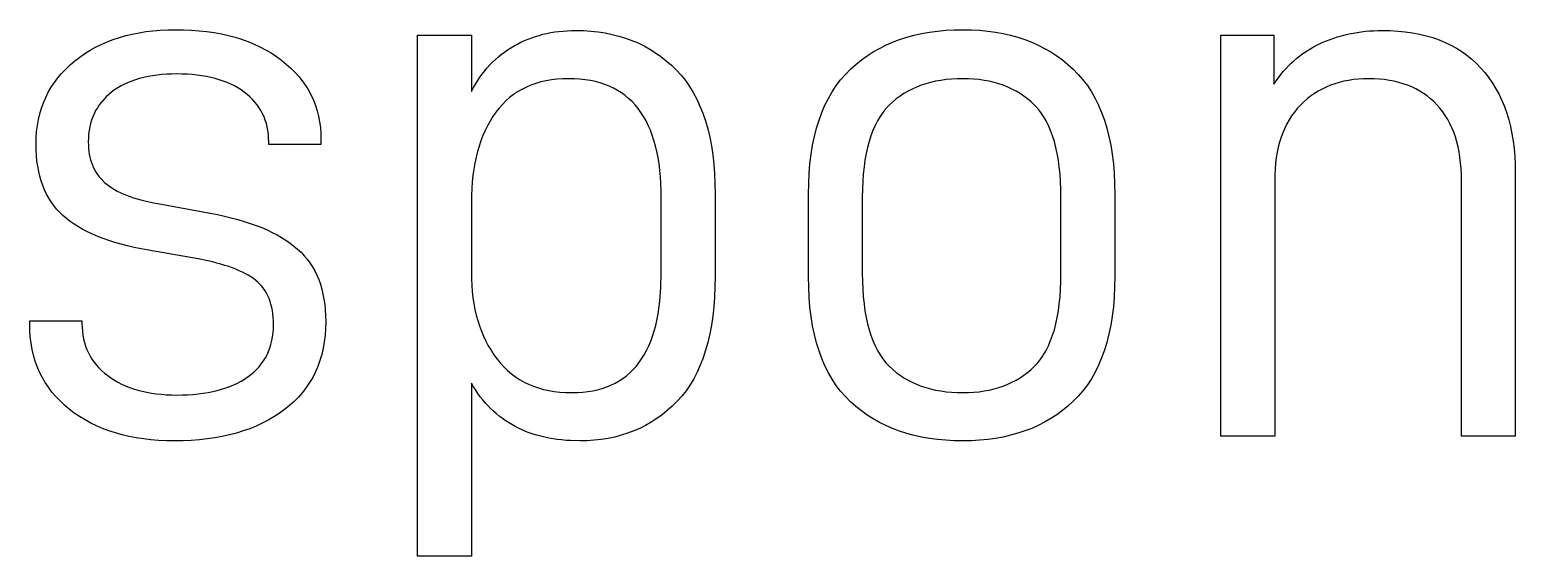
# Model space of a CAD drawing. Header units: millimetres. Extents: x 120 to 180, y -156 to -28.
# Drawn here: x 146.19 to 154.13, y -108.28 to -105.46 of the extents above; entities that cross this region are included whole.
import ezdxf

# ---------------------------------------------------------------- set-up
doc = ezdxf.new("R2010")
doc.units = ezdxf.units.MM
doc.layers.add('F.Silkscreen', color=41, linetype='CONTINUOUS', true_color=0xf2eda1)

msp = doc.modelspace()

# ---------------------------------------------------------------- linework, layer by layer
at = {"layer": 'F.Silkscreen', "linetype": 'CONTINUOUS'}
for p, q in [((146.59994, -105.528172), (146.632101, -105.51576)), ((146.632101, -105.51576), (146.665219, -105.504653)), ((146.665219, -105.504653), (146.699296, -105.494853)), ((146.699296, -105.494853), (146.734331, -105.48636)), ((146.734331, -105.48636), (146.770325, -105.479173)), ((146.770325, -105.479173), (146.807278, -105.473292)), ((146.807278, -105.473292), (146.845192, -105.468718)), ((146.845192, -105.468718), (146.884065, -105.465451)), ((146.884065, -105.465451), (146.923899, -105.463491)), ((146.923899, -105.463491), (146.964695, -105.462838)), ((146.964695, -105.462838), (147.008584, -105.463474)), ((147.008584, -105.463474), (147.05135, -105.465384)), ((147.05135, -105.465384), (147.092993, -105.468567)), ((147.092993, -105.468567), (147.133512, -105.473023)), ((147.133512, -105.473023), (147.172908, -105.478753)), ((147.172908, -105.478753), (147.211179, -105.485756)), ((147.211179, -105.485756), (147.248325, -105.494032)), ((147.248325, -105.494032), (147.284346, -105.503581)), ((147.284346, -105.503581), (147.319242, -105.514404)), ((147.319242, -105.514404), (147.353012, -105.526501)), ((148.260097, -106.385697), (148.260097, -105.492501)), ((148.260097, -105.492501), (148.547962, -105.492501)), ((148.547962, -105.492501), (148.547962, -105.793053)), ((148.813234, -105.530292), (148.832063, -105.521586)), ((148.832063, -105.521586), (148.851221, -105.513525)), ((148.851221, -105.513525), (148.870708, -105.506108)), ((148.870708, -105.506108), (148.890524, -105.499335)), ((148.890524, -105.499335), (148.910668, -105.493208)), ((148.910668, -105.493208), (148.931142, -105.487725)), ((148.931142, -105.487725), (148.951944, -105.482886)), ((148.951944, -105.482886), (148.973074, -105.478693)), ((148.973074, -105.478693), (148.994534, -105.475145)), ((148.994534, -105.475145), (149.016322, -105.472241)), ((149.016322, -105.472241), (149.038439, -105.469983)), ((149.038439, -105.469983), (149.060885, -105.46837)), ((149.060885, -105.46837), (149.083659, -105.467402)), ((149.083659, -105.467402), (149.106762, -105.467079)), ((149.106762, -105.467079), (149.147556, -105.467906)), ((149.147556, -105.467906), (149.187389, -105.470387)), ((149.187389, -105.470387), (149.226262, -105.474522)), ((149.226262, -105.474522), (149.264175, -105.48031)), ((149.264175, -105.48031), (149.301129, -105.487752)), ((149.301129, -105.487752), (149.337123, -105.496848)), ((149.337123, -105.496848), (149.372158, -105.507596)), ((149.372158, -105.507596), (149.406236, -105.519998)), ((149.406236, -105.519998), (149.439355, -105.534053)), ((150.801212, -105.529822), (150.838197, -105.515764)), ((150.838197, -105.515764), (150.876372, -105.503359)), ((150.876372, -105.503359), (150.915737, -105.492609)), ((150.915737, -105.492609), (150.956291, -105.483512)), ((150.956291, -105.483512), (150.998033, -105.476069)), ((150.998033, -105.476069), (151.040962, -105.470281)), ((151.040962, -105.470281), (151.085079, -105.466146)), ((151.085079, -105.466146), (151.130381, -105.463665)), ((151.130381, -105.463665), (151.176868, -105.462838)), ((151.176868, -105.462838), (151.222336, -105.463665)), ((151.222336, -105.463665), (151.266662, -105.466146)), ((151.266662, -105.466146), (151.309847, -105.470281)), ((151.309847, -105.470281), (151.351892, -105.476069)), ((151.351892, -105.476069), (151.392795, -105.483512)), ((151.392795, -105.483512), (151.432557, -105.492609)), ((151.432557, -105.492609), (151.471177, -105.503359)), ((151.471177, -105.503359), (151.508657, -105.515764)), ((151.508657, -105.515764), (151.544996, -105.529822)), ((152.556934, -107.638771), (152.556934, -105.492501)), ((152.556934, -105.492501), (152.840565, -105.492501)), ((152.840565, -105.492501), (152.840565, -105.754967)), ((153.102929, -105.530307), (153.122149, -105.522159)), ((153.122149, -105.522159), (153.141648, -105.514572)), ((153.141648, -105.514572), (153.161426, -105.507548)), ((153.161426, -105.507548), (153.181483, -105.501085)), ((153.181483, -105.501085), (153.20182, -105.495183)), ((153.20182, -105.495183), (153.222435, -105.489844)), ((153.222435, -105.489844), (153.24333, -105.485067)), ((153.24333, -105.485067), (153.264504, -105.480851)), ((153.264504, -105.480851), (153.285957, -105.477198)), ((153.285957, -105.477198), (153.307689, -105.474106)), ((153.307689, -105.474106), (153.3297, -105.471577)), ((153.3297, -105.471577), (153.35199, -105.469609)), ((153.35199, -105.469609), (153.37456, -105.468204)), ((153.37456, -105.468204), (153.397408, -105.467361)), ((153.397408, -105.467361), (153.420536, -105.467079)), ((153.420536, -105.467079), (153.462778, -105.467865)), ((153.462778, -105.467865), (153.50378, -105.47022)), ((153.50378, -105.47022), (153.543542, -105.474147)), ((153.543542, -105.474147), (153.582063, -105.479643)), ((153.582063, -105.479643), (153.619345, -105.486711)), ((153.619345, -105.486711), (153.655386, -105.49535)), ((153.655386, -105.49535), (153.690187, -105.505559)), ((153.690187, -105.505559), (153.723747, -105.51734)), ((153.723747, -105.51734), (153.756067, -105.530692)), ((146.453489, -105.609826), (146.480867, -105.590883)), ((146.480867, -105.590883), (146.509201, -105.573246)), ((146.509201, -105.573246), (146.538491, -105.556915)), ((146.538491, -105.556915), (146.568737, -105.541891)), ((146.568737, -105.541891), (146.59994, -105.528172)), ((147.353012, -105.526501), (147.385655, -105.539871)), ((147.385655, -105.539871), (147.417172, -105.554514)), ((147.417172, -105.554514), (147.447561, -105.570431)), ((147.447561, -105.570431), (147.476823, -105.587622)), ((147.476823, -105.587622), (147.504957, -105.606086)), ((148.692333, -105.608863), (148.708249, -105.595794)), ((148.708249, -105.595794), (148.724629, -105.583337)), ((148.724629, -105.583337), (148.741475, -105.571492)), ((148.741475, -105.571492), (148.758785, -105.560258)), ((148.758785, -105.560258), (148.776562, -105.549637)), ((148.776562, -105.549637), (148.794733, -105.539642)), ((148.794733, -105.539642), (148.813234, -105.530292)), ((149.439355, -105.534053), (149.471516, -105.54976)), ((149.471516, -105.54976), (149.50272, -105.567121)), ((149.50272, -105.567121), (149.532968, -105.586134)), ((149.532968, -105.586134), (149.562259, -105.6068)), ((150.665197, -105.602591), (150.697411, -105.581918)), ((150.697411, -105.581918), (150.730818, -105.562899)), ((150.730818, -105.562899), (150.765419, -105.545533)), ((150.765419, -105.545533), (150.801212, -105.529822)), ((151.544996, -105.529822), (151.580194, -105.545533)), ((151.580194, -105.545533), (151.614251, -105.562899)), ((151.614251, -105.562899), (151.647167, -105.581918)), ((151.647167, -105.581918), (151.678942, -105.602591)), ((152.979299, -105.603142), (152.995623, -105.591052)), ((152.995623, -105.591052), (153.012395, -105.579523)), ((153.012395, -105.579523), (153.029617, -105.568555)), ((153.029617, -105.568555), (153.04729, -105.558148)), ((153.04729, -105.558148), (153.065413, -105.548302)), ((153.065413, -105.548302), (153.083988, -105.539017)), ((153.083988, -105.539017), (153.102929, -105.530307)), ((153.756067, -105.530692), (153.787147, -105.545615)), ((153.787147, -105.545615), (153.816987, -105.56211)), ((153.816987, -105.56211), (153.845587, -105.580176)), ((153.845587, -105.580176), (153.872946, -105.599814)), ((153.872946, -105.599814), (153.899065, -105.621024)), ((146.356537, -105.696719), (146.378423, -105.673627)), ((146.378423, -105.673627), (146.401932, -105.651412)), ((146.401932, -105.651412), (146.427067, -105.630074)), ((146.427067, -105.630074), (146.453489, -105.609826)), ((147.504957, -105.606086), (147.531963, -105.625824)), ((147.531963, -105.625824), (147.55758, -105.646586)), ((147.55758, -105.646586), (147.581547, -105.668125)), ((147.581547, -105.668125), (147.603863, -105.690441)), ((148.619734, -105.683394), (148.633324, -105.667263)), ((148.633324, -105.667263), (148.647379, -105.651744)), ((148.647379, -105.651744), (148.661899, -105.636838)), ((148.661899, -105.636838), (148.676883, -105.622544)), ((148.676883, -105.622544), (148.692333, -105.608863)), ((149.562259, -105.6068), (149.590594, -105.629118)), ((149.590594, -105.629118), (149.617973, -105.653089)), ((149.617973, -105.653089), (149.644398, -105.678711)), ((149.644398, -105.678711), (149.669531, -105.706117)), ((150.54857, -105.701942), (150.575725, -105.67453)), ((150.575725, -105.67453), (150.604353, -105.648897)), ((150.604353, -105.648897), (150.634177, -105.624917)), ((150.634177, -105.624917), (150.665197, -105.602591)), ((151.678942, -105.602591), (151.709576, -105.624917)), ((151.709576, -105.624917), (151.739069, -105.648897)), ((151.739069, -105.648897), (151.767422, -105.67453)), ((151.767422, -105.67453), (151.794334, -105.701942)), ((152.890734, -105.687485), (152.904382, -105.672022)), ((152.904382, -105.672022), (152.918474, -105.657121)), ((152.918474, -105.657121), (152.933011, -105.642783)), ((152.933011, -105.642783), (152.947994, -105.629008)), ((152.947994, -105.629008), (152.963423, -105.615794)), ((152.963423, -105.615794), (152.979299, -105.603142)), ((153.899065, -105.621024), (153.923944, -105.643806)), ((153.923944, -105.643806), (153.947582, -105.66816)), ((153.947582, -105.66816), (153.969882, -105.693919)), ((146.30062, -105.771254), (146.317636, -105.745532)), ((146.317636, -105.745532), (146.336275, -105.720687)), ((146.336275, -105.720687), (146.356537, -105.696719)), ((146.692622, -105.754687), (146.674282, -105.764201)), ((146.711737, -105.745934), (146.692622, -105.754687)), ((146.731627, -105.737942), (146.711737, -105.745934)), ((146.752292, -105.730711), (146.731627, -105.737942)), ((146.773733, -105.724241), (146.752292, -105.730711)), ((146.795949, -105.718532), (146.773733, -105.724241)), ((146.81894, -105.713584), (146.795949, -105.718532)), ((146.842706, -105.709398), (146.81894, -105.713584)), ((146.867247, -105.705972), (146.842706, -105.709398)), ((146.892563, -105.703308), (146.867247, -105.705972)), ((146.918655, -105.701405), (146.892563, -105.703308)), ((146.945522, -105.700263), (146.918655, -105.701405)), ((146.973163, -105.699883), (146.945522, -105.700263)), ((147.001357, -105.700263), (146.973163, -105.699883)), ((147.028788, -105.701405), (147.001357, -105.700263)), ((147.055457, -105.703308), (147.028788, -105.701405)), ((147.081364, -105.705972), (147.055457, -105.703308)), ((147.10651, -105.709398), (147.081364, -105.705972)), ((147.130896, -105.713584), (147.10651, -105.709398)), ((147.154521, -105.718532), (147.130896, -105.713584)), ((147.177386, -105.724241), (147.154521, -105.718532)), ((147.199491, -105.730711), (147.177386, -105.724241)), ((147.220837, -105.737942), (147.199491, -105.730711)), ((147.241425, -105.745934), (147.220837, -105.737942)), ((147.261253, -105.754687), (147.241425, -105.745934)), ((147.280323, -105.764201), (147.261253, -105.754687)), ((147.603863, -105.690441), (147.624529, -105.713535)), ((147.624529, -105.713535), (147.643544, -105.737406)), ((147.643544, -105.737406), (147.660907, -105.762053)), ((148.558762, -105.773244), (148.570026, -105.754048)), ((148.570026, -105.754048), (148.581756, -105.735465)), ((148.581756, -105.735465), (148.59395, -105.717495)), ((148.59395, -105.717495), (148.60661, -105.700138)), ((148.60661, -105.700138), (148.619734, -105.683394)), ((148.86701, -105.759752), (148.84218, -105.770295)), ((148.892833, -105.750613), (148.86701, -105.759752)), ((148.91965, -105.742881), (148.892833, -105.750613)), ((148.947461, -105.736553), (148.91965, -105.742881)), ((148.976268, -105.731632), (148.947461, -105.736553)), ((149.006071, -105.728117), (148.976268, -105.731632)), ((149.036871, -105.726007), (149.006071, -105.728117)), ((149.068668, -105.725304), (149.036871, -105.726007)), ((149.09914, -105.725928), (149.068668, -105.725304)), ((149.128645, -105.727801), (149.09914, -105.725928)), ((149.157182, -105.730922), (149.128645, -105.727801)), ((149.184752, -105.735291), (149.157182, -105.730922)), ((149.211354, -105.740909), (149.184752, -105.735291)), ((149.236989, -105.747776), (149.211354, -105.740909)), ((149.261657, -105.755891), (149.236989, -105.747776)), ((149.285358, -105.765254), (149.261657, -105.755891)), ((149.669531, -105.706117), (149.693039, -105.735408)), ((149.693039, -105.735408), (149.714924, -105.766583)), ((150.499508, -105.762524), (150.523165, -105.731273)), ((150.523165, -105.731273), (150.54857, -105.701942)), ((150.953628, -105.760755), (150.929434, -105.770172)), ((150.978647, -105.752446), (150.953628, -105.760755)), ((151.00449, -105.745245), (150.978647, -105.752446)), ((151.031158, -105.739152), (151.00449, -105.745245)), ((151.058651, -105.734166), (151.031158, -105.739152)), ((151.086968, -105.730289), (151.058651, -105.734166)), ((151.11611, -105.72752), (151.086968, -105.730289)), ((151.146077, -105.725858), (151.11611, -105.72752)), ((151.176868, -105.725304), (151.146077, -105.725858)), ((151.206643, -105.725858), (151.176868, -105.725304)), ((151.235642, -105.72752), (151.206643, -105.725858)), ((151.263866, -105.730289), (151.235642, -105.72752)), ((151.291313, -105.734166), (151.263866, -105.730289)), ((151.317984, -105.739152), (151.291313, -105.734166)), ((151.343878, -105.745245), (151.317984, -105.739152)), ((151.368994, -105.752446), (151.343878, -105.745245)), ((151.393332, -105.760755), (151.368994, -105.752446)), ((151.416892, -105.770172), (151.393332, -105.760755)), ((151.794334, -105.701942), (151.81951, -105.731273)), ((151.81951, -105.731273), (151.84295, -105.762524)), ((152.840565, -105.754967), (152.852445, -105.737252)), ((152.852445, -105.737252), (152.864766, -105.720099)), ((152.864766, -105.720099), (152.877529, -105.703511)), ((152.877529, -105.703511), (152.890734, -105.687485)), ((153.142753, -105.760755), (153.120226, -105.770172)), ((153.165991, -105.752446), (153.142753, -105.760755)), ((153.189939, -105.745245), (153.165991, -105.752446)), ((153.214599, -105.739152), (153.189939, -105.745245)), ((153.23997, -105.734166), (153.214599, -105.739152)), ((153.266052, -105.730289), (153.23997, -105.734166)), ((153.292847, -105.72752), (153.266052, -105.730289)), ((153.320355, -105.725858), (153.292847, -105.72752)), ((153.348575, -105.725304), (153.320355, -105.725858)), ((153.377296, -105.72585), (153.348575, -105.725304)), ((153.405218, -105.727488), (153.377296, -105.72585)), ((153.432341, -105.730217), (153.405218, -105.727488)), ((153.458666, -105.734038), (153.432341, -105.730217)), ((153.484195, -105.73895), (153.458666, -105.734038)), ((153.508927, -105.744954), (153.484195, -105.73895)), ((153.532864, -105.752049), (153.508927, -105.744954)), ((153.556006, -105.760235), (153.532864, -105.752049)), ((153.578355, -105.769513), (153.556006, -105.760235)), ((153.969882, -105.693919), (153.990744, -105.720919)), ((153.990744, -105.720919), (154.010166, -105.749157)), ((154.010166, -105.749157), (154.02815, -105.778635)), ((146.259306, -105.853682), (146.271456, -105.825329)), ((146.271456, -105.825329), (146.285227, -105.797853)), ((146.285227, -105.797853), (146.30062, -105.771254)), ((146.581439, -105.83634), (146.569239, -105.850476)), ((146.594618, -105.822767), (146.581439, -105.83634)), ((146.608776, -105.809757), (146.594618, -105.822767)), ((146.623913, -105.79731), (146.608776, -105.809757)), ((146.639927, -105.785513), (146.623913, -105.79731)), ((146.656717, -105.774476), (146.639927, -105.785513)), ((146.674282, -105.764201), (146.656717, -105.774476)), ((147.298636, -105.774476), (147.280323, -105.764201)), ((147.316191, -105.785513), (147.298636, -105.774476)), ((147.332989, -105.79731), (147.316191, -105.785513)), ((147.348896, -105.809757), (147.332989, -105.79731)), ((147.363774, -105.822767), (147.348896, -105.809757)), ((147.377623, -105.83634), (147.363774, -105.822767)), ((147.390444, -105.850476), (147.377623, -105.83634)), ((147.660907, -105.762053), (147.676618, -105.787479)), ((147.676618, -105.787479), (147.690677, -105.813681)), ((147.690677, -105.813681), (147.703084, -105.840661)), ((148.547962, -105.793053), (148.558762, -105.773244)), ((148.752775, -105.826521), (148.732898, -105.844089)), ((148.77364, -105.810357), (148.752775, -105.826521)), ((148.795496, -105.795598), (148.77364, -105.810357)), ((148.818342, -105.782244), (148.795496, -105.795598)), ((148.84218, -105.770295), (148.818342, -105.782244)), ((149.308091, -105.775866), (149.285358, -105.765254)), ((149.329857, -105.787726), (149.308091, -105.775866)), ((149.350655, -105.800835), (149.329857, -105.787726)), ((149.370486, -105.815192), (149.350655, -105.800835)), ((149.38935, -105.830798), (149.370486, -105.815192)), ((149.407246, -105.847652), (149.38935, -105.830798)), ((149.714924, -105.766583), (149.735186, -105.799644)), ((149.735186, -105.799644), (149.753825, -105.83459)), ((149.753825, -105.83459), (149.77084, -105.87142)), ((150.439041, -105.867792), (150.457446, -105.830784)), ((150.457446, -105.830784), (150.477602, -105.795695)), ((150.477602, -105.795695), (150.499508, -105.762524)), ((150.820835, -105.833879), (150.80159, -105.849945)), ((150.840906, -105.818921), (150.820835, -105.833879)), ((150.861801, -105.805072), (150.840906, -105.818921)), ((150.883521, -105.79233), (150.861801, -105.805072)), ((150.906065, -105.780697), (150.883521, -105.79233)), ((150.929434, -105.770172), (150.906065, -105.780697)), ((151.439674, -105.780697), (151.416892, -105.770172)), ((151.461676, -105.79233), (151.439674, -105.780697)), ((151.482899, -105.805072), (151.461676, -105.79233)), ((151.503341, -105.818921), (151.482899, -105.805072)), ((151.523004, -105.833879), (151.503341, -105.818921)), ((151.541885, -105.849945), (151.523004, -105.833879)), ((151.84295, -105.762524), (151.864653, -105.795695)), ((151.864653, -105.795695), (151.884621, -105.830784)), ((151.884621, -105.830784), (151.902852, -105.867792)), ((153.018229, -105.833879), (152.999954, -105.849945)), ((153.037211, -105.818921), (153.018229, -105.833879)), ((153.056901, -105.805072), (153.037211, -105.818921)), ((153.0773, -105.79233), (153.056901, -105.805072)), ((153.098408, -105.780697), (153.0773, -105.79233)), ((153.120226, -105.770172), (153.098408, -105.780697)), ((153.599911, -105.779881), (153.578355, -105.769513)), ((153.620675, -105.79134), (153.599911, -105.779881)), ((153.640648, -105.803891), (153.620675, -105.79134)), ((153.65983, -105.817532), (153.640648, -105.803891)), ((153.678223, -105.832263), (153.65983, -105.817532)), ((153.695826, -105.848085), (153.678223, -105.832263)), ((154.02815, -105.778635), (154.044695, -105.809353)), ((154.044695, -105.809353), (154.059801, -105.841311)), ((146.232583, -105.944002), (146.23987, -105.913018)), ((146.23987, -105.913018), (146.248777, -105.882912)), ((146.248777, -105.882912), (146.259306, -105.853682)), ((146.530216, -105.912647), (146.522903, -105.929595)), ((146.538506, -105.89626), (146.530216, -105.912647)), ((146.547772, -105.880437), (146.538506, -105.89626)), ((146.558017, -105.865175), (146.547772, -105.880437)), ((146.569239, -105.850476), (146.558017, -105.865175)), ((147.402236, -105.865175), (147.390444, -105.850476)), ((147.413001, -105.880437), (147.402236, -105.865175)), ((147.422739, -105.89626), (147.413001, -105.880437)), ((147.43145, -105.912647), (147.422739, -105.89626)), ((147.439134, -105.929595), (147.43145, -105.912647)), ((147.703084, -105.840661), (147.713838, -105.868418)), ((147.713838, -105.868418), (147.722938, -105.896952)), ((147.722938, -105.896952), (147.730384, -105.926264)), ((148.679195, -105.90522), (148.663289, -105.928184)), ((148.696109, -105.883439), (148.679195, -105.90522)), ((148.71401, -105.863062), (148.696109, -105.883439)), ((148.732898, -105.844089), (148.71401, -105.863062)), ((149.424175, -105.865755), (149.407246, -105.847652)), ((149.440137, -105.885106), (149.424175, -105.865755)), ((149.455131, -105.905706), (149.440137, -105.885106)), ((149.469158, -105.927554), (149.455131, -105.905706)), ((149.77084, -105.87142), (149.786234, -105.910134)), ((149.786234, -105.910134), (149.800006, -105.950733)), ((150.407484, -105.947564), (150.422387, -105.906719)), ((150.422387, -105.906719), (150.439041, -105.867792)), ((150.749405, -105.905849), (150.734216, -105.92767)), ((150.765723, -105.885665), (150.749405, -105.905849)), ((150.783169, -105.867119), (150.765723, -105.885665)), ((150.80159, -105.849945), (150.783169, -105.867119)), ((151.559986, -105.867119), (151.541885, -105.849945)), ((151.577144, -105.885665), (151.559986, -105.867119)), ((151.593198, -105.905849), (151.577144, -105.885665)), ((151.608148, -105.92767), (151.593198, -105.905849)), ((151.902852, -105.867792), (151.919346, -105.906719)), ((151.919346, -105.906719), (151.934105, -105.947564)), ((152.950115, -105.904459), (152.935597, -105.924543)), ((152.965712, -105.885317), (152.950115, -105.904459)), ((152.982387, -105.867119), (152.965712, -105.885317)), ((152.999954, -105.849945), (152.982387, -105.867119)), ((153.712642, -105.864998), (153.695826, -105.848085)), ((153.728547, -105.882963), (153.712642, -105.864998)), ((153.743423, -105.901919), (153.728547, -105.882963)), ((153.757271, -105.921867), (153.743423, -105.901919)), ((154.059801, -105.841311), (154.073468, -105.874508)), ((154.073468, -105.874508), (154.085697, -105.908944)), ((154.085697, -105.908944), (154.096487, -105.944621)), ((146.222868, -106.0086), (146.226916, -105.975862)), ((146.226916, -105.975862), (146.232583, -105.944002)), ((146.50682, -105.983811), (146.50341, -106.003006)), ((146.511205, -105.965177), (146.50682, -105.983811)), ((146.516566, -105.947105), (146.511205, -105.965177)), ((146.522903, -105.929595), (146.516566, -105.947105)), ((147.445793, -105.947105), (147.439134, -105.929595)), ((147.451425, -105.965177), (147.445793, -105.947105)), ((147.456033, -105.983811), (147.451425, -105.965177)), ((147.459616, -106.003006), (147.456033, -105.983811)), ((147.730384, -105.926264), (147.736177, -105.956353)), ((147.736177, -105.956353), (147.740315, -105.98722)), ((147.740315, -105.98722), (147.742798, -106.018864)), ((148.634563, -105.976939), (148.621743, -106.00273)), ((148.648412, -105.95209), (148.634563, -105.976939)), ((148.663289, -105.928184), (148.648412, -105.95209)), ((149.482217, -105.950651), (149.469158, -105.927554)), ((149.49431, -105.974996), (149.482217, -105.950651)), ((149.505434, -106.00059), (149.49431, -105.974996)), ((149.800006, -105.950733), (149.812156, -105.993217)), ((149.812156, -105.993217), (149.822685, -106.037585)), ((150.382934, -106.035009), (150.394333, -105.990328)), ((150.394333, -105.990328), (150.407484, -105.947564)), ((150.70722, -105.976226), (150.695413, -106.00296)), ((150.720155, -105.951129), (150.70722, -105.976226)), ((150.734216, -105.92767), (150.720155, -105.951129)), ((151.621993, -105.951129), (151.608148, -105.92767)), ((151.634732, -105.976226), (151.621993, -105.951129)), ((151.646367, -106.00296), (151.634732, -105.976226)), ((151.934105, -105.947564), (151.947127, -105.990328)), ((151.947127, -105.990328), (151.958413, -106.035009)), ((152.898506, -105.990451), (152.888297, -106.014306)), ((152.909793, -105.967539), (152.898506, -105.990451)), ((152.922156, -105.945569), (152.909793, -105.967539)), ((152.935597, -105.924543), (152.922156, -105.945569)), ((153.77009, -105.942806), (153.757271, -105.921867)), ((153.781882, -105.964736), (153.77009, -105.942806)), ((153.792646, -105.987657), (153.781882, -105.964736)), ((153.802383, -106.01157), (153.792646, -105.987657)), ((154.096487, -105.944621), (154.105838, -105.981537)), ((154.105838, -105.981537), (154.11375, -106.019692)), ((146.219631, -106.076706), (146.22044, -106.042215)), ((146.220192, -106.107458), (146.219631, -106.076706)), ((146.22044, -106.042215), (146.222868, -106.0086)), ((146.499514, -106.043079), (146.499027, -106.063958)), ((146.499027, -106.063958), (146.499374, -106.081188)), ((146.500975, -106.022762), (146.499514, -106.043079)), ((146.50341, -106.003006), (146.500975, -106.022762)), ((147.462175, -106.022762), (147.459616, -106.003006)), ((147.46371, -106.043079), (147.462175, -106.022762)), ((147.464222, -106.063958), (147.46371, -106.043079)), ((147.464222, -106.076706), (147.464222, -106.063958)), ((147.743625, -106.076706), (147.464222, -106.076706)), ((147.742798, -106.018864), (147.743625, -106.051285)), ((147.743625, -106.051285), (147.743625, -106.076706)), ((148.599186, -106.057139), (148.589448, -106.085758)), ((148.609951, -106.029464), (148.599186, -106.057139)), ((148.621743, -106.00273), (148.609951, -106.029464)), ((149.515592, -106.027432), (149.505434, -106.00059)), ((149.524782, -106.055523), (149.515592, -106.027432)), ((149.533005, -106.084863), (149.524782, -106.055523)), ((149.822685, -106.037585), (149.831593, -106.083837)), ((150.373288, -106.081607), (150.382934, -106.035009)), ((150.675176, -106.061341), (150.666747, -106.092987)), ((150.684732, -106.031332), (150.675176, -106.061341)), ((150.695413, -106.00296), (150.684732, -106.031332)), ((151.656895, -106.031332), (151.646367, -106.00296)), ((151.666317, -106.061341), (151.656895, -106.031332)), ((151.674632, -106.092987), (151.666317, -106.061341)), ((151.958413, -106.035009), (151.967962, -106.081607)), ((152.871106, -106.064843), (152.864124, -106.091525)), ((152.879164, -106.039103), (152.871106, -106.064843)), ((152.888297, -106.014306), (152.879164, -106.039103)), ((153.811094, -106.036475), (153.802383, -106.01157)), ((153.818779, -106.06237), (153.811094, -106.036475)), ((153.825437, -106.089258), (153.818779, -106.06237)), ((154.11375, -106.019692), (154.120224, -106.059087)), ((154.120224, -106.059087), (154.125259, -106.099722)), ((146.221876, -106.137284), (146.220192, -106.107458)), ((146.224684, -106.166186), (146.221876, -106.137284)), ((146.499374, -106.081188), (146.500416, -106.097936)), ((146.500416, -106.097936), (146.502153, -106.114203)), ((146.502153, -106.114203), (146.504584, -106.129989)), ((146.504584, -106.129989), (146.50771, -106.145294)), ((146.50771, -106.145294), (146.511531, -106.160119)), ((148.573052, -106.14582), (148.566393, -106.177263)), ((148.580737, -106.115318), (148.573052, -106.14582)), ((148.589448, -106.085758), (148.580737, -106.115318)), ((149.54026, -106.115451), (149.533005, -106.084863)), ((149.546548, -106.147287), (149.54026, -106.115451)), ((149.551869, -106.180372), (149.546548, -106.147287)), ((149.831593, -106.083837), (149.83888, -106.131972)), ((149.83888, -106.131972), (149.844548, -106.181992)), ((150.359255, -106.180556), (150.365395, -106.130123)), ((150.365395, -106.130123), (150.373288, -106.081607)), ((150.659443, -106.12627), (150.653263, -106.16119)), ((150.666747, -106.092987), (150.659443, -106.12627)), ((151.681839, -106.12627), (151.674632, -106.092987)), ((151.687939, -106.16119), (151.681839, -106.12627)), ((151.967962, -106.081607), (151.975776, -106.130123)), ((151.975776, -106.130123), (151.981853, -106.180556)), ((152.853386, -106.147717), (152.849629, -106.177226)), ((152.858218, -106.11915), (152.853386, -106.147717)), ((152.864124, -106.091525), (152.858218, -106.11915)), ((153.83107, -106.117137), (153.825437, -106.089258)), ((153.835679, -106.146008), (153.83107, -106.117137)), ((153.839262, -106.17587), (153.835679, -106.146008)), ((154.125259, -106.099722), (154.128856, -106.141597)), ((154.128856, -106.141597), (154.131013, -106.184711)), ((146.228614, -106.194163), (146.224684, -106.166186)), ((146.233669, -106.221214), (146.228614, -106.194163)), ((146.239849, -106.247341), (146.233669, -106.221214)), ((146.511531, -106.160119), (146.516046, -106.174463)), ((146.516046, -106.174463), (146.521255, -106.188326)), ((146.521255, -106.188326), (146.527159, -106.20171)), ((146.527159, -106.20171), (146.533758, -106.214613)), ((146.533758, -106.214613), (146.541051, -106.227037)), ((146.541051, -106.227037), (146.549038, -106.238981)), ((148.56076, -106.209649), (148.556152, -106.242976)), ((148.566393, -106.177263), (148.56076, -106.209649)), ((149.556222, -106.214705), (149.551869, -106.180372)), ((149.559608, -106.250288), (149.556222, -106.214705)), ((149.844548, -106.181992), (149.848595, -106.233896)), ((149.848595, -106.233896), (149.851024, -106.287683)), ((150.352238, -106.287171), (150.354869, -106.232905)), ((150.354869, -106.232905), (150.359255, -106.180556)), ((150.644277, -106.235942), (150.64147, -106.275773)), ((150.648208, -106.197748), (150.644277, -106.235942)), ((150.653263, -106.16119), (150.648208, -106.197748)), ((151.692931, -106.197748), (151.687939, -106.16119)), ((151.696814, -106.235942), (151.692931, -106.197748)), ((151.699589, -106.275773), (151.696814, -106.235942)), ((151.981853, -106.180556), (151.986193, -106.232905)), ((151.986193, -106.232905), (151.988798, -106.287171)), ((152.846945, -106.207678), (152.845335, -106.239072)), ((152.849629, -106.177226), (152.846945, -106.207678)), ((153.841821, -106.206725), (153.839262, -106.17587)), ((153.843356, -106.238571), (153.841821, -106.206725)), ((154.131013, -106.184711), (154.131733, -106.229065)), ((154.131733, -106.229065), (154.131733, -107.638771)), ((146.247153, -106.272542), (146.239849, -106.247341)), ((146.255582, -106.296817), (146.247153, -106.272542)), ((146.265136, -106.320167), (146.255582, -106.296817)), ((146.549038, -106.238981), (146.55772, -106.250446)), ((146.55772, -106.250446), (146.567097, -106.261432)), ((146.567097, -106.261432), (146.577167, -106.271939)), ((146.577167, -106.271939), (146.587932, -106.281967)), ((146.587932, -106.281967), (146.599457, -106.291592)), ((146.599457, -106.291592), (146.611807, -106.300867)), ((146.611807, -106.300867), (146.624982, -106.309793)), ((146.624982, -106.309793), (146.638983, -106.318371)), ((148.550009, -106.312454), (148.548474, -106.348605)), ((148.552568, -106.277244), (148.550009, -106.312454)), ((148.556152, -106.242976), (148.552568, -106.277244)), ((149.562026, -106.287118), (149.559608, -106.250288)), ((149.563477, -106.325197), (149.562026, -106.287118)), ((149.851024, -106.287683), (149.851833, -106.343354)), ((150.35136, -106.343354), (150.352238, -106.287171)), ((150.64147, -106.275773), (150.639786, -106.31724)), ((151.701254, -106.31724), (151.699589, -106.275773)), ((151.988798, -106.287171), (151.989666, -106.343354)), ((152.845335, -106.239072), (152.844799, -106.271408)), ((152.844799, -106.271408), (152.844799, -107.638771)), ((153.843868, -106.271408), (153.843356, -106.238571)), ((153.843868, -107.638771), (153.843868, -106.271408)), ((146.275817, -106.342591), (146.265136, -106.320167)), ((146.287624, -106.364089), (146.275817, -106.342591)), ((146.300558, -106.384661), (146.287624, -106.364089)), ((146.314618, -106.404307), (146.300558, -106.384661)), ((146.638983, -106.318371), (146.65381, -106.3266)), ((146.65381, -106.3266), (146.669465, -106.334481)), ((146.669465, -106.334481), (146.685946, -106.342014)), ((146.685946, -106.342014), (146.703255, -106.349199)), ((146.703255, -106.349199), (146.721391, -106.356036)), ((146.721391, -106.356036), (146.740356, -106.362527)), ((146.740356, -106.362527), (146.76015, -106.36867)), ((146.76015, -106.36867), (146.780772, -106.374466)), ((146.780772, -106.374466), (146.802225, -106.379916)), ((146.802225, -106.379916), (146.824507, -106.385019)), ((146.824507, -106.385019), (146.84762, -106.389777)), ((146.84762, -106.389777), (146.871563, -106.394188)), ((146.871563, -106.394188), (147.150959, -106.444954)), ((148.260097, -108.282235), (148.260097, -106.385697)), ((148.548474, -106.348605), (148.547962, -106.385697)), ((148.547962, -106.385697), (148.547962, -106.762497)), ((149.563961, -106.364525), (149.563477, -106.325197)), ((149.563961, -106.766678), (149.563961, -106.364525)), ((149.851833, -106.343354), (149.851833, -106.783669)), ((150.35136, -106.360344), (150.35136, -106.343354)), ((150.35136, -106.783669), (150.35136, -106.360344)), ((150.639786, -106.31724), (150.639225, -106.360344)), ((150.639225, -106.360344), (150.639225, -106.766678)), ((151.701809, -106.360344), (151.701254, -106.31724)), ((151.701809, -106.766678), (151.701809, -106.360344)), ((151.989666, -106.343354), (151.989666, -106.783669)), ((146.329807, -106.423027), (146.314618, -106.404307)), ((146.346123, -106.440821), (146.329807, -106.423027)), ((146.363567, -106.457688), (146.346123, -106.440821)), ((146.382235, -106.473795), (146.363567, -106.457688)), ((146.402224, -106.489306), (146.382235, -106.473795)), ((147.150959, -106.444954), (147.189993, -106.452654)), ((147.189993, -106.452654), (147.227718, -106.460932)), ((147.227718, -106.460932), (147.264136, -106.469788)), ((147.264136, -106.469788), (147.299247, -106.479224)), ((146.423534, -106.504222), (146.402224, -106.489306)), ((146.446165, -106.518542), (146.423534, -106.504222)), ((146.470117, -106.532266), (146.446165, -106.518542)), ((146.495389, -106.545394), (146.470117, -106.532266)), ((146.521983, -106.557927), (146.495389, -106.545394)), ((147.299247, -106.479224), (147.333051, -106.489238)), ((147.333051, -106.489238), (147.365548, -106.499831)), ((147.365548, -106.499831), (147.396739, -106.511003)), ((147.396739, -106.511003), (147.426624, -106.522754)), ((147.426624, -106.522754), (147.455204, -106.535084)), ((147.455204, -106.535084), (147.482479, -106.547992)), ((147.482479, -106.547992), (147.508449, -106.56148)), ((146.549898, -106.569864), (146.521983, -106.557927)), ((146.579134, -106.581205), (146.549898, -106.569864)), ((146.60969, -106.59195), (146.579134, -106.581205)), ((146.641567, -106.6021), (146.60969, -106.59195)), ((146.674766, -106.611654), (146.641567, -106.6021)), ((146.709285, -106.620612), (146.674766, -106.611654)), ((146.745124, -106.628975), (146.709285, -106.620612)), ((146.782285, -106.636742), (146.745124, -106.628975)), ((147.508449, -106.56148), (147.533116, -106.575547)), ((147.533116, -106.575547), (147.556478, -106.590192)), ((147.556478, -106.590192), (147.578537, -106.605417)), ((147.578537, -106.605417), (147.599294, -106.621221)), ((147.599294, -106.621221), (147.618748, -106.637604)), ((146.820766, -106.643914), (146.782285, -106.636742)), ((147.087467, -106.690506), (146.820766, -106.643914)), ((147.138536, -106.700628), (147.087467, -106.690506)), ((147.162712, -106.706135), (147.138536, -106.700628)), ((147.185982, -106.711939), (147.162712, -106.706135)), ((147.208345, -106.718041), (147.185982, -106.711939)), ((147.618748, -106.637604), (147.63696, -106.654739)), ((147.63696, -106.654739), (147.653994, -106.672817)), ((147.653994, -106.672817), (147.669851, -106.691839)), ((147.669851, -106.691839), (147.684531, -106.711805)), ((147.684531, -106.711805), (147.698034, -106.732715)), ((147.229801, -106.72444), (147.208345, -106.718041)), ((147.250349, -106.731136), (147.229801, -106.72444)), ((147.26999, -106.738129), (147.250349, -106.731136)), ((147.288722, -106.745419), (147.26999, -106.738129)), ((147.306545, -106.753007), (147.288722, -106.745419)), ((147.32346, -106.760892), (147.306545, -106.753007)), ((147.339465, -106.769074), (147.32346, -106.760892)), ((147.35456, -106.777553), (147.339465, -106.769074)), ((147.368745, -106.786329), (147.35456, -106.777553)), ((147.382019, -106.795402), (147.368745, -106.786329)), ((147.698034, -106.732715), (147.710361, -106.754568)), ((147.710361, -106.754568), (147.721512, -106.777364)), ((147.721512, -106.777364), (147.731488, -106.801104)), ((148.547962, -106.762497), (148.548498, -106.797547)), ((149.562091, -106.844096), (149.563961, -106.766678)), ((149.851833, -106.783669), (149.851039, -106.839851)), ((150.352238, -106.840363), (150.35136, -106.783669)), ((150.639225, -106.766678), (150.639786, -106.810301)), ((151.701254, -106.810301), (151.701809, -106.766678)), ((151.989666, -106.783669), (151.988798, -106.839851)), ((147.394382, -106.804772), (147.382019, -106.795402)), ((147.405916, -106.814635), (147.394382, -106.804772)), ((147.416706, -106.825158), (147.405916, -106.814635)), ((147.426752, -106.836341), (147.416706, -106.825158)), ((147.436053, -106.848184), (147.426752, -106.836341)), ((147.44461, -106.860689), (147.436053, -106.848184)), ((147.452424, -106.873854), (147.44461, -106.860689)), ((147.731488, -106.801104), (147.740289, -106.825787)), ((147.740289, -106.825787), (147.747915, -106.851413)), ((147.747915, -106.851413), (147.754366, -106.877982)), ((148.548498, -106.797547), (148.550108, -106.831786)), ((148.550108, -106.831786), (148.552792, -106.865214)), ((148.552792, -106.865214), (148.556549, -106.897832)), ((149.556483, -106.916518), (149.562091, -106.844096)), ((149.851039, -106.839851), (149.848658, -106.894117)), ((150.354869, -106.895089), (150.352238, -106.840363)), ((150.639786, -106.810301), (150.64147, -106.852253)), ((150.64147, -106.852253), (150.644277, -106.892534)), ((151.696814, -106.892534), (151.699589, -106.852253)), ((151.699589, -106.852253), (151.701254, -106.810301)), ((151.988798, -106.839851), (151.986193, -106.894117)), ((147.459492, -106.88768), (147.452424, -106.873854)), ((147.465817, -106.902168), (147.459492, -106.88768)), ((147.471398, -106.917317), (147.465817, -106.902168)), ((147.476234, -106.933128), (147.471398, -106.917317)), ((147.480327, -106.9496), (147.476234, -106.933128)), ((147.483675, -106.966735), (147.480327, -106.9496)), ((147.754366, -106.877982), (147.759644, -106.905495)), ((147.759644, -106.905495), (147.763748, -106.93395)), ((147.763748, -106.93395), (147.766679, -106.963348)), ((148.556549, -106.897832), (148.561381, -106.929639)), ((148.561381, -106.929639), (148.567288, -106.960636)), ((149.547136, -106.983945), (149.556483, -106.916518)), ((149.844689, -106.946467), (149.839132, -106.9969)), ((149.848658, -106.894117), (149.844689, -106.946467)), ((150.359255, -106.947846), (150.354869, -106.895089)), ((150.365395, -106.998635), (150.359255, -106.947846)), ((150.644277, -106.892534), (150.648208, -106.931144)), ((150.648208, -106.931144), (150.653263, -106.968082)), ((151.687939, -106.968082), (151.692931, -106.931144)), ((151.692931, -106.931144), (151.696814, -106.892534)), ((151.981853, -106.946467), (151.975776, -106.9969)), ((151.986193, -106.894117), (151.981853, -106.946467)), ((146.185756, -107.037651), (146.185756, -107.020729)), ((146.185756, -107.020729), (146.46516, -107.020729)), ((146.46516, -107.020729), (146.46516, -107.033394)), ((147.486279, -106.984533), (147.483675, -106.966735)), ((147.48814, -107.002993), (147.486279, -106.984533)), ((147.489256, -107.022115), (147.48814, -107.002993)), ((147.489628, -107.041901), (147.489256, -107.022115)), ((147.766679, -106.963348), (147.768438, -106.993688)), ((147.769024, -107.024971), (147.768165, -107.062525)), ((147.768438, -106.993688), (147.769024, -107.024971)), ((148.567288, -106.960636), (148.574269, -106.990822)), ((148.574269, -106.990822), (148.582327, -107.020198)), ((148.582327, -107.020198), (148.59146, -107.048764)), ((149.53405, -107.046377), (149.547136, -106.983945)), ((149.839132, -106.9969), (149.831988, -107.045415)), ((150.373288, -107.047457), (150.365395, -106.998635)), ((150.653263, -106.968082), (150.659443, -107.00335)), ((150.659443, -107.00335), (150.666747, -107.036947)), ((151.674632, -107.036947), (151.681839, -107.00335)), ((151.681839, -107.00335), (151.687939, -106.968082)), ((151.975776, -106.9969), (151.967962, -107.045415)), ((146.186584, -107.07317), (146.185756, -107.037651)), ((146.189068, -107.107762), (146.186584, -107.07317)), ((146.193206, -107.141427), (146.189068, -107.107762)), ((146.46516, -107.033394), (146.465697, -107.055329)), ((146.465697, -107.055329), (146.467306, -107.076686)), ((146.467306, -107.076686), (146.469989, -107.097465)), ((146.469989, -107.097465), (146.473746, -107.117665)), ((147.481041, -107.127608), (147.484798, -107.107173)), ((147.484798, -107.107173), (147.487481, -107.086077)), ((147.487481, -107.086077), (147.489091, -107.06432)), ((147.489091, -107.06432), (147.489628, -107.041901)), ((147.765588, -107.099005), (147.761292, -107.134412)), ((147.768165, -107.062525), (147.765588, -107.099005)), ((148.59146, -107.048764), (148.60167, -107.07652)), ((148.60167, -107.07652), (148.612956, -107.103466)), ((148.612956, -107.103466), (148.625319, -107.129603)), ((149.507414, -107.130659), (149.517227, -107.103814)), ((149.517227, -107.103814), (149.53405, -107.046377)), ((149.823256, -107.092014), (149.812937, -107.136695)), ((149.831988, -107.045415), (149.823256, -107.092014)), ((150.382934, -107.09431), (150.373288, -107.047457)), ((150.394333, -107.139195), (150.382934, -107.09431)), ((150.666747, -107.036947), (150.675176, -107.068873)), ((150.675176, -107.068873), (150.684732, -107.099128)), ((150.684732, -107.099128), (150.695413, -107.127713)), ((151.646367, -107.127713), (151.656895, -107.099128)), ((151.656895, -107.099128), (151.666317, -107.068873)), ((151.666317, -107.068873), (151.674632, -107.036947)), ((151.958413, -107.092014), (151.947127, -107.136695)), ((151.967962, -107.045415), (151.958413, -107.092014)), ((146.198999, -107.174166), (146.193206, -107.141427)), ((146.206446, -107.20598), (146.198999, -107.174166)), ((146.473746, -107.117665), (146.478578, -107.137286)), ((146.478578, -107.137286), (146.484484, -107.156329)), ((146.484484, -107.156329), (146.491465, -107.174793)), ((146.491465, -107.174793), (146.499522, -107.192679)), ((147.455264, -107.202738), (147.463321, -107.184947)), ((147.463321, -107.184947), (147.470302, -107.166495)), ((147.470302, -107.166495), (147.476209, -107.147382)), ((147.476209, -107.147382), (147.481041, -107.127608)), ((147.755278, -107.168746), (147.747544, -107.202006)), ((147.761292, -107.134412), (147.755278, -107.168746)), ((148.625319, -107.129603), (148.63876, -107.154929)), ((148.63876, -107.154929), (148.653278, -107.179446)), ((148.653278, -107.179446), (148.668875, -107.203154)), ((149.47237, -107.203702), (149.484985, -107.180603)), ((149.484985, -107.180603), (149.496667, -107.156255)), ((149.496667, -107.156255), (149.507414, -107.130659)), ((149.80103, -107.179458), (149.787536, -107.220303)), ((149.812937, -107.136695), (149.80103, -107.179458)), ((150.407484, -107.182112), (150.394333, -107.139195)), ((150.422387, -107.223061), (150.407484, -107.182112)), ((150.695413, -107.127713), (150.70722, -107.154627)), ((150.70722, -107.154627), (150.720155, -107.179871)), ((150.720155, -107.179871), (150.734216, -107.203445)), ((151.608148, -107.203445), (151.621993, -107.179871)), ((151.621993, -107.179871), (151.634732, -107.154627)), ((151.634732, -107.154627), (151.646367, -107.127713)), ((151.934105, -107.179458), (151.919346, -107.220303)), ((151.947127, -107.136695), (151.934105, -107.179458)), ((146.215547, -107.236867), (146.206446, -107.20598)), ((146.226301, -107.266828), (146.215547, -107.236867)), ((146.238708, -107.295863), (146.226301, -107.266828)), ((146.499522, -107.192679), (146.508655, -107.209985)), ((146.508655, -107.209985), (146.518864, -107.226713)), ((146.518864, -107.226713), (146.530151, -107.242862)), ((146.530151, -107.242862), (146.542514, -107.258432)), ((146.542514, -107.258432), (146.555955, -107.273422)), ((147.398834, -107.281785), (147.412274, -107.267297)), ((147.412274, -107.267297), (147.424636, -107.252148)), ((147.424636, -107.252148), (147.435922, -107.236338)), ((147.435922, -107.236338), (147.446131, -107.219869)), ((147.446131, -107.219869), (147.455264, -107.202738)), ((147.726918, -107.265303), (147.714024, -107.295341)), ((147.738091, -107.234192), (147.726918, -107.265303)), ((147.747544, -107.202006), (147.738091, -107.234192)), ((148.668875, -107.203154), (148.68555, -107.226052)), ((148.68555, -107.226052), (148.703251, -107.247832)), ((148.703251, -107.247832), (148.721924, -107.268208)), ((148.721924, -107.268208), (148.741572, -107.28718)), ((149.412566, -107.283611), (149.428918, -107.265507)), ((149.428918, -107.265507), (149.444336, -107.246154)), ((149.444336, -107.246154), (149.45882, -107.225553)), ((149.45882, -107.225553), (149.47237, -107.203702)), ((149.772454, -107.25923), (149.755785, -107.296238)), ((149.787536, -107.220303), (149.772454, -107.25923)), ((150.439041, -107.262043), (150.422387, -107.223061)), ((150.457446, -107.299057), (150.439041, -107.262043)), ((150.734216, -107.203445), (150.749405, -107.225349)), ((150.749405, -107.225349), (150.765723, -107.245582)), ((150.765723, -107.245582), (150.783169, -107.264145)), ((150.783169, -107.264145), (150.80159, -107.281319)), ((151.541885, -107.281319), (151.559986, -107.264145)), ((151.559986, -107.264145), (151.577144, -107.245582)), ((151.577144, -107.245582), (151.593198, -107.225349)), ((151.593198, -107.225349), (151.608148, -107.203445)), ((151.902852, -107.25923), (151.884621, -107.296238)), ((151.919346, -107.220303), (151.902852, -107.25923)), ((146.252768, -107.323973), (146.238708, -107.295863)), ((146.26848, -107.351158), (146.252768, -107.323973)), ((146.555955, -107.273422), (146.570474, -107.287834)), ((146.570474, -107.287834), (146.586072, -107.301666)), ((146.586072, -107.301666), (146.602749, -107.314919)), ((146.602749, -107.314919), (146.620331, -107.327476)), ((146.620331, -107.327476), (146.638653, -107.339223)), ((146.638653, -107.339223), (146.657714, -107.350161)), ((147.296773, -107.354366), (147.316005, -107.3441)), ((147.316005, -107.3441), (147.334429, -107.333075)), ((147.334429, -107.333075), (147.352047, -107.321289)), ((147.352047, -107.321289), (147.368721, -107.308781)), ((147.368721, -107.308781), (147.384316, -107.295613)), ((147.384316, -107.295613), (147.398834, -107.281785)), ((147.69941, -107.324304), (147.683074, -107.352193)), ((147.714024, -107.295341), (147.69941, -107.324304)), ((148.741572, -107.28718), (148.762193, -107.304748)), ((148.762193, -107.304748), (148.783788, -107.320911)), ((148.783788, -107.320911), (148.806357, -107.33567)), ((148.806357, -107.33567), (148.829899, -107.349024)), ((148.829899, -107.349024), (148.854415, -107.360974)), ((149.316798, -107.355403), (149.337819, -107.343542)), ((149.337819, -107.343542), (149.357906, -107.330432)), ((149.357906, -107.330432), (149.37706, -107.316074)), ((149.37706, -107.316074), (149.39528, -107.300467)), ((149.39528, -107.300467), (149.412566, -107.283611)), ((149.737529, -107.331328), (149.717686, -107.364498)), ((149.755785, -107.296238), (149.737529, -107.331328)), ((150.477602, -107.334103), (150.457446, -107.299057)), ((150.499508, -107.367182), (150.477602, -107.334103)), ((150.80159, -107.281319), (150.820835, -107.297386)), ((150.820835, -107.297386), (150.840906, -107.312344)), ((150.840906, -107.312344), (150.861801, -107.326194)), ((150.861801, -107.326194), (150.883521, -107.338936)), ((150.883521, -107.338936), (150.906065, -107.35057)), ((151.439674, -107.35057), (151.461676, -107.338936)), ((151.461676, -107.338936), (151.482899, -107.326194)), ((151.482899, -107.326194), (151.503341, -107.312344)), ((151.503341, -107.312344), (151.523004, -107.297386)), ((151.523004, -107.297386), (151.541885, -107.281319)), ((151.864653, -107.331328), (151.84295, -107.364498)), ((151.884621, -107.296238), (151.864653, -107.331328)), ((146.285844, -107.377417), (146.26848, -107.351158)), ((146.304859, -107.40275), (146.285844, -107.377417)), ((146.325526, -107.427159), (146.304859, -107.40275)), ((146.347843, -107.450643), (146.325526, -107.427159)), ((146.657714, -107.350161), (146.677515, -107.36029)), ((146.677515, -107.36029), (146.698058, -107.369608)), ((146.698058, -107.369608), (146.719343, -107.378116)), ((146.719343, -107.378116), (146.74137, -107.385815)), ((146.74137, -107.385815), (146.764141, -107.392703)), ((146.764141, -107.392703), (146.787656, -107.398782)), ((146.787656, -107.398782), (146.811916, -107.40405)), ((146.811916, -107.40405), (146.836922, -107.408508)), ((146.836922, -107.408508), (146.862674, -107.412155)), ((146.862674, -107.412155), (146.889174, -107.414992)), ((146.889174, -107.414992), (146.916421, -107.417019)), ((146.916421, -107.417019), (146.944418, -107.418235)), ((146.944418, -107.418235), (146.973163, -107.41864)), ((146.973163, -107.41864), (147.00292, -107.41826)), ((147.00292, -107.41826), (147.031864, -107.417118)), ((147.031864, -107.417118), (147.059997, -107.415216)), ((147.059997, -107.415216), (147.087318, -107.412553)), ((147.087318, -107.412553), (147.113829, -107.409129)), ((147.113829, -107.409129), (147.139529, -107.404945)), ((147.139529, -107.404945), (147.164419, -107.4)), ((147.164419, -107.4), (147.1885, -107.394295)), ((147.1885, -107.394295), (147.211772, -107.38783)), ((147.211772, -107.38783), (147.234234, -107.380604)), ((147.234234, -107.380604), (147.255889, -107.372618)), ((147.255889, -107.372618), (147.276735, -107.363872)), ((147.276735, -107.363872), (147.296773, -107.354366)), ((147.623736, -107.429409), (147.600512, -107.452998)), ((147.645238, -107.404745), (147.623736, -107.429409)), ((147.665017, -107.379006), (147.645238, -107.404745)), ((147.683074, -107.352193), (147.665017, -107.379006)), ((148.559294, -107.374139), (148.547962, -107.355126)), ((148.547962, -107.355126), (148.547962, -108.282235)), ((148.571064, -107.39255), (148.559294, -107.374139)), ((148.583273, -107.410356), (148.571064, -107.39255)), ((148.59592, -107.427559), (148.583273, -107.410356)), ((148.609007, -107.444159), (148.59592, -107.427559)), ((148.854415, -107.360974), (148.879904, -107.371518)), ((148.879904, -107.371518), (148.906368, -107.380657)), ((148.906368, -107.380657), (148.933805, -107.38839)), ((148.933805, -107.38839), (148.962216, -107.394718)), ((148.962216, -107.394718), (148.991601, -107.399639)), ((148.991601, -107.399639), (149.021959, -107.403155)), ((149.021959, -107.403155), (149.053292, -107.405265)), ((149.053292, -107.405265), (149.085598, -107.405968)), ((149.085598, -107.405968), (149.11502, -107.405344)), ((149.11502, -107.405344), (149.143509, -107.403471)), ((149.143509, -107.403471), (149.171065, -107.40035)), ((149.171065, -107.40035), (149.197688, -107.39598)), ((149.197688, -107.39598), (149.223377, -107.390362)), ((149.223377, -107.390362), (149.248132, -107.383495)), ((149.248132, -107.383495), (149.271955, -107.37538)), ((149.271955, -107.37538), (149.294843, -107.366016)), ((149.294843, -107.366016), (149.316798, -107.355403)), ((149.673237, -107.42508), (149.648632, -107.452492)), ((149.696255, -107.395749), (149.673237, -107.42508)), ((149.717686, -107.364498), (149.696255, -107.395749)), ((150.523165, -107.398293), (150.499508, -107.367182)), ((150.54857, -107.427437), (150.523165, -107.398293)), ((150.575725, -107.454613), (150.54857, -107.427437)), ((150.906065, -107.35057), (150.929434, -107.361095)), ((150.929434, -107.361095), (150.953628, -107.370513)), ((150.953628, -107.370513), (150.978647, -107.378823)), ((150.978647, -107.378823), (151.00449, -107.386025)), ((151.00449, -107.386025), (151.031158, -107.392119)), ((151.031158, -107.392119), (151.058651, -107.397104)), ((151.058651, -107.397104), (151.086968, -107.400982)), ((151.086968, -107.400982), (151.11611, -107.403752)), ((151.11611, -107.403752), (151.146077, -107.405414)), ((151.146077, -107.405414), (151.176868, -107.405968)), ((151.176868, -107.405968), (151.206643, -107.405414)), ((151.206643, -107.405414), (151.235642, -107.403752)), ((151.235642, -107.403752), (151.263866, -107.400982)), ((151.263866, -107.400982), (151.291313, -107.397104)), ((151.291313, -107.397104), (151.317984, -107.392119)), ((151.317984, -107.392119), (151.343878, -107.386025)), ((151.343878, -107.386025), (151.368994, -107.378823)), ((151.368994, -107.378823), (151.393332, -107.370513)), ((151.393332, -107.370513), (151.416892, -107.361095)), ((151.416892, -107.361095), (151.439674, -107.35057)), ((151.794334, -107.42508), (151.767422, -107.452492)), ((151.81951, -107.395749), (151.794334, -107.42508)), ((151.84295, -107.364498), (151.81951, -107.395749)), ((146.37181, -107.473201), (146.347843, -107.450643)), ((146.397426, -107.494835), (146.37181, -107.473201)), ((146.424417, -107.515341), (146.397426, -107.494835)), ((147.548893, -107.496949), (147.520783, -107.517197)), ((147.575564, -107.475511), (147.548893, -107.496949)), ((147.600512, -107.452998), (147.575564, -107.475511)), ((148.622531, -107.460155), (148.609007, -107.444159)), ((148.636494, -107.475547), (148.622531, -107.460155)), ((148.650896, -107.490336), (148.636494, -107.475547)), ((148.665736, -107.504521), (148.650896, -107.490336)), ((148.681014, -107.518103), (148.665736, -107.504521)), ((149.596046, -107.502105), (149.568413, -107.524432)), ((149.622785, -107.478125), (149.596046, -107.502105)), ((149.648632, -107.452492), (149.622785, -107.478125)), ((150.604353, -107.479988), (150.575725, -107.454613)), ((150.634177, -107.503726), (150.604353, -107.479988)), ((150.665197, -107.525827), (150.634177, -107.503726)), ((151.709576, -107.502105), (151.678942, -107.524432)), ((151.739069, -107.478125), (151.709576, -107.502105)), ((151.767422, -107.452492), (151.739069, -107.478125)), ((146.452504, -107.534524), (146.424417, -107.515341)), ((146.481687, -107.552385), (146.452504, -107.534524)), ((146.511965, -107.568922), (146.481687, -107.552385)), ((146.543338, -107.584137), (146.511965, -107.568922)), ((146.575805, -107.598029), (146.543338, -107.584137)), ((147.396802, -107.585132), (147.36292, -107.59885)), ((147.429529, -107.570107), (147.396802, -107.585132)), ((147.461102, -107.553776), (147.429529, -107.570107)), ((147.491519, -107.536139), (147.461102, -107.553776)), ((147.520783, -107.517197), (147.491519, -107.536139)), ((148.696731, -107.531081), (148.681014, -107.518103)), ((148.712886, -107.543455), (148.696731, -107.531081)), ((148.729478, -107.555226), (148.712886, -107.543455)), ((148.74651, -107.566393), (148.729478, -107.555226)), ((148.763979, -107.576957), (148.74651, -107.566393)), ((148.781886, -107.586917), (148.763979, -107.576957)), ((148.800231, -107.596274), (148.781886, -107.586917)), ((149.480157, -107.581489), (149.448953, -107.597201)), ((149.510469, -107.564124), (149.480157, -107.581489)), ((149.539887, -107.545104), (149.510469, -107.564124)), ((149.568413, -107.524432), (149.539887, -107.545104)), ((150.697411, -107.546292), (150.665197, -107.525827)), ((150.730818, -107.56512), (150.697411, -107.546292)), ((150.765419, -107.582312), (150.730818, -107.56512)), ((150.801212, -107.597867), (150.765419, -107.582312)), ((151.580194, -107.581489), (151.544996, -107.597201)), ((151.614251, -107.564124), (151.580194, -107.581489)), ((151.647167, -107.545104), (151.614251, -107.564124)), ((151.678942, -107.524432), (151.647167, -107.545104)), ((146.609364, -107.610598), (146.575805, -107.598029)), ((146.644016, -107.621845), (146.609364, -107.610598)), ((146.679759, -107.631768), (146.644016, -107.621845)), ((146.716593, -107.640368), (146.679759, -107.631768)), ((146.754518, -107.647645), (146.716593, -107.640368)), ((146.793531, -107.653599), (146.754518, -107.647645)), ((146.833632, -107.658231), (146.793531, -107.653599)), ((146.874822, -107.661538), (146.833632, -107.658231)), ((146.917098, -107.663523), (146.874822, -107.661538)), ((146.96046, -107.664185), (146.917098, -107.663523)), ((147.005919, -107.663531), (146.96046, -107.664185)), ((147.050218, -107.661571), (147.005919, -107.663531)), ((147.093358, -107.658304), (147.050218, -107.661571)), ((147.135339, -107.65373), (147.093358, -107.658304)), ((147.176162, -107.64785), (147.135339, -107.65373)), ((147.215828, -107.640663), (147.176162, -107.64785)), ((147.254336, -107.632169), (147.215828, -107.640663)), ((147.291687, -107.622369), (147.254336, -107.632169)), ((147.327881, -107.611263), (147.291687, -107.622369)), ((147.36292, -107.59885), (147.327881, -107.611263)), ((148.819014, -107.605027), (148.800231, -107.596274)), ((148.838235, -107.613176), (148.819014, -107.605027)), ((148.857894, -107.620721), (148.838235, -107.613176)), ((148.877991, -107.627663), (148.857894, -107.620721)), ((148.898525, -107.634002), (148.877991, -107.627663)), ((148.919497, -107.639737), (148.898525, -107.634002)), ((148.940907, -107.644868), (148.919497, -107.639737)), ((148.962754, -107.649395), (148.940907, -107.644868)), ((148.985039, -107.653319), (148.962754, -107.649395)), ((149.007761, -107.656639), (148.985039, -107.653319)), ((149.030921, -107.659356), (149.007761, -107.656639)), ((149.054518, -107.661468), (149.030921, -107.659356)), ((149.078552, -107.662978), (149.054518, -107.661468)), ((149.127933, -107.664185), (149.078552, -107.662978)), ((149.167174, -107.663358), (149.127933, -107.664185)), ((149.205521, -107.660877), (149.167174, -107.663358)), ((149.242976, -107.656742), (149.205521, -107.660877)), ((149.279537, -107.650953), (149.242976, -107.656742)), ((149.315206, -107.64351), (149.279537, -107.650953)), ((149.349982, -107.634414), (149.315206, -107.64351)), ((149.383865, -107.623663), (149.349982, -107.634414)), ((149.416856, -107.611259), (149.383865, -107.623663)), ((149.448953, -107.597201), (149.416856, -107.611259)), ((150.838197, -107.611784), (150.801212, -107.597867)), ((150.876372, -107.624065), (150.838197, -107.611784)), ((150.915737, -107.634708), (150.876372, -107.624065)), ((150.956291, -107.643715), (150.915737, -107.634708)), ((150.998033, -107.651084), (150.956291, -107.643715)), ((151.040962, -107.656815), (150.998033, -107.651084)), ((151.085079, -107.660909), (151.040962, -107.656815)), ((151.130381, -107.663366), (151.085079, -107.660909)), ((151.176868, -107.664185), (151.130381, -107.663366)), ((151.222336, -107.663358), (151.176868, -107.664185)), ((151.266662, -107.660877), (151.222336, -107.663358)), ((151.309847, -107.656742), (151.266662, -107.660877)), ((151.351892, -107.650953), (151.309847, -107.656742)), ((151.392795, -107.64351), (151.351892, -107.650953)), ((151.432557, -107.634414), (151.392795, -107.64351)), ((151.471177, -107.623663), (151.432557, -107.634414)), ((151.508657, -107.611259), (151.471177, -107.623663)), ((151.544996, -107.597201), (151.508657, -107.611259)), ((152.844799, -107.638771), (152.556934, -107.638771)), ((154.131733, -107.638771), (153.843868, -107.638771)), ((148.547962, -108.282235), (148.260097, -108.282235))]:
    msp.add_line(p, q, dxfattribs=at)

doc.saveas('drawing.dxf')
